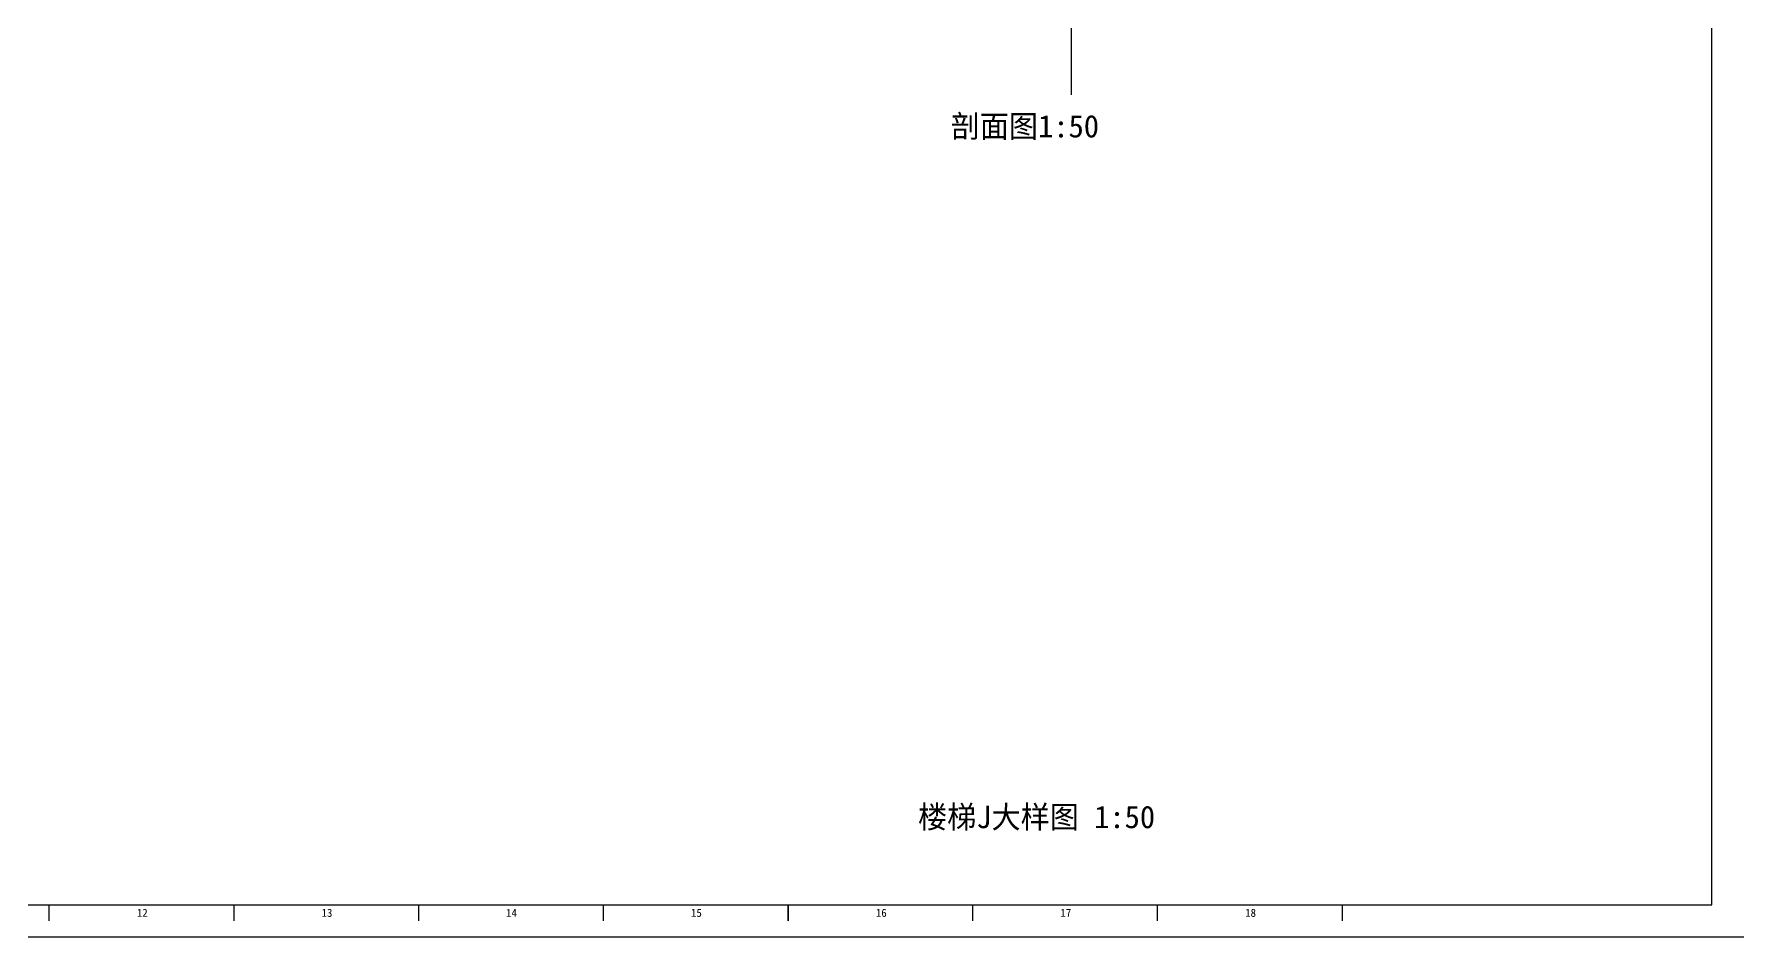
# Model space of a CAD drawing. Header units: metres. Extents: x 104376 to 163826, y -86950 to -44900.
# Drawn here: x 137124 to 163826, y -86950 to -72846 of the extents above; entities that cross this region are included whole.
import ezdxf

# ---------------------------------------------------------------- set-up
doc = ezdxf.new("R2010")
doc.units = ezdxf.units.M
for name, color, linetype in [('TEXT', 7, 'Continuous'), ('TK', 9, 'Continuous'), ('WIN', 4, 'Continuous')]:
    doc.layers.add(name, color=color, linetype=linetype)

msp = doc.modelspace()

# ---------------------------------------------------------------- linework, layer by layer
at = {"layer": 'TK'}
for p, q in [((137360.51, -86700.07), (137360.51, -86450.07)), ((140245.51, -86700.07), (140245.51, -86450.07)), ((143130.51, -86700.07), (143130.51, -86450.07)), ((146015.51, -86700.07), (146015.51, -86450.07)), ((148900.51, -86450.07), (148900.51, -86700.07)), ((148900.51, -86700.07), (148900.51, -86450.07)), ((151785.51, -86700.07), (151785.51, -86450.07)), ((154670.51, -86700.07), (154670.51, -86450.07)), ((157555.51, -86700.07), (157555.51, -86450.07)), ((104375.51, -86950.07), (163825.51, -86950.07))]:
    msp.add_line(p, q, dxfattribs=at)
msp.add_lwpolyline([(163325.51, -86450.07), (163325.51, -45400.07), (105625.51, -45400.07), (105625.51, -86450.07)], close=True, dxfattribs=at)
at = {"layer": 'WIN'}
msp.add_line((153320.62, -64149.34), (153320.62, -73792.2), dxfattribs=at)

# ---------------------------------------------------------------- texts
at = {"layer": 'TEXT'}
for s, p in [('剖面图1:50', (151438.11, -74459.51)), ('楼梯J大样图 1:50', (150927.68, -85252.16))]:
    msp.add_text(s, height=350, rotation=360, dxfattribs=at).set_placement(p)
at = {"layer": 'TK'}
for s, p in [('12', (138727.12, -86637.57)), ('13', (141612.12, -86637.57)), ('14', (144494.59, -86637.57)), ('15', (147382.12, -86637.57)), ('16', (150269.65, -86637.57)), ('17', (153152.12, -86637.57)), ('18', (156037.12, -86637.57))]:
    msp.add_text(s, height=125, dxfattribs=at).set_placement(p)

doc.saveas('drawing.dxf')
